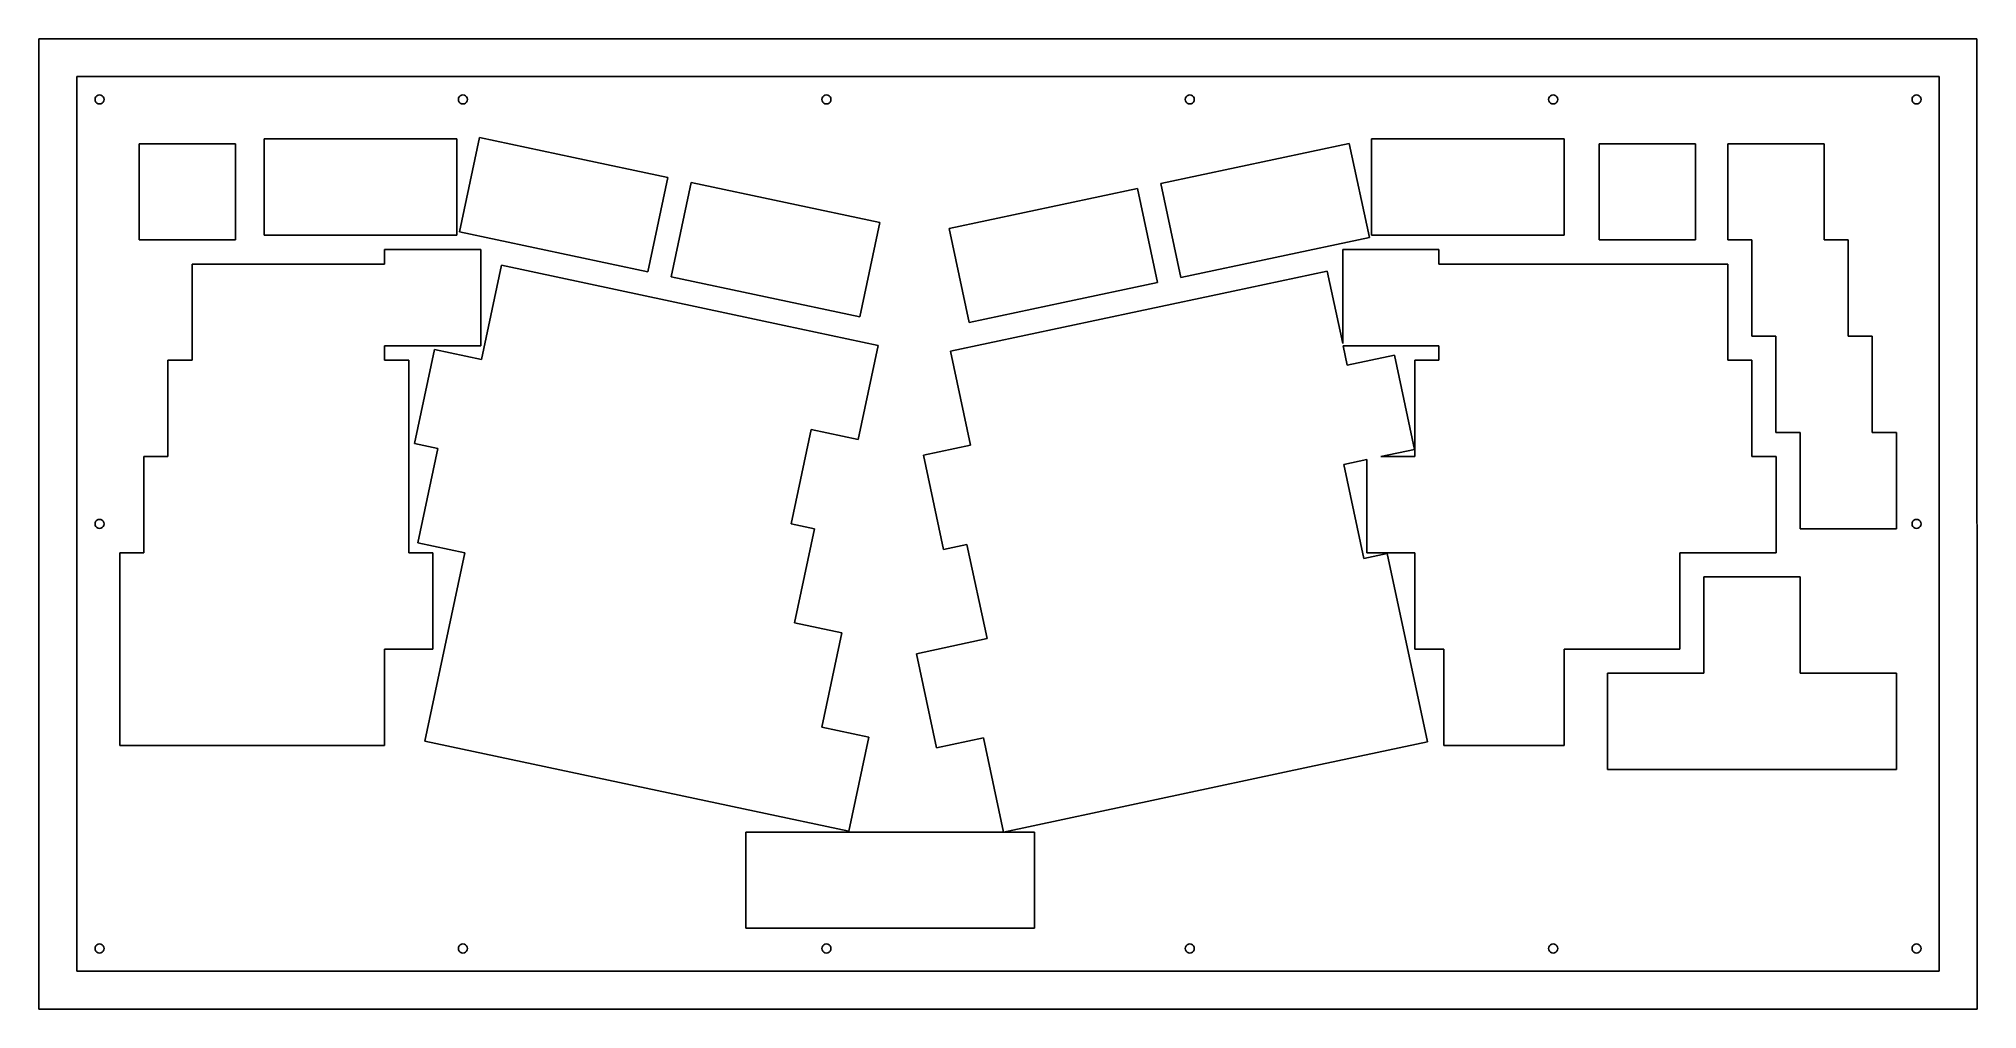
# Model space of a CAD drawing. Extents: x -8 to 376, y -8 to 184.
import ezdxf

# ---------------------------------------------------------------- set-up
doc = ezdxf.new("R2010")
doc.units = 0
doc.header["$MEASUREMENT"] = 0

msp = doc.modelspace()

# ---------------------------------------------------------------- linework, layer by layer
at = {"color": 0}
for p, q in [((-7.90493, -7.7268), (-7.93539, 184.294)), ((-7.93539, 184.294), (375.47371, 184.294)), ((375.47371, 184.294), (375.566, -7.74369)), ((-0.41014, -0.22715), (-0.40137, 176.794)), ((-0.40137, 176.794), (368.06326, 176.794)), ((368.06326, 176.794), (368.06601, -0.22085)), ((3.36517, 172.824), (3.23839, 172.573)), ((3.565, 173.024), (3.36517, 172.824)), ((3.81579, 173.15), (3.565, 173.024)), ((4.09416, 173.194), (3.81579, 173.15)), ((4.3725, 173.15), (4.09416, 173.194)), ((4.62333, 173.024), (4.3725, 173.15)), ((4.82314, 172.824), (4.62333, 173.024)), ((4.94993, 172.573), (4.82314, 172.824)), ((75.2602, 172.824), (75.1321, 172.573)), ((75.4599, 173.024), (75.2602, 172.824)), ((75.7107, 173.15), (75.4599, 173.024)), ((75.989, 173.194), (75.7107, 173.15)), ((76.2663, 173.15), (75.989, 173.194)), ((76.5168, 173.024), (76.2663, 173.15)), ((76.7168, 172.824), (76.5168, 173.024)), ((76.8449, 172.573), (76.7168, 172.824)), ((147.155, 172.824), (147.027, 172.573)), ((147.355, 173.024), (147.155, 172.824)), ((147.606, 173.15), (147.355, 173.024)), ((147.884, 173.194), (147.606, 173.15)), ((148.161, 173.15), (147.884, 173.194)), ((148.412, 173.024), (148.161, 173.15)), ((148.612, 172.824), (148.412, 173.024)), ((148.74, 172.573), (148.612, 172.824)), ((219.049, 172.824), (218.922, 172.573)), ((219.25, 173.024), (219.049, 172.824)), ((219.499, 173.15), (219.25, 173.024)), ((219.778, 173.194), (219.499, 173.15)), ((220.056, 173.15), (219.778, 173.194)), ((220.307, 173.024), (220.056, 173.15)), ((220.507, 172.824), (220.307, 173.024)), ((220.635, 172.573), (220.507, 172.824)), ((290.944, 172.824), (290.817, 172.573)), ((291.144, 173.024), (290.944, 172.824)), ((291.394, 173.15), (291.144, 173.024)), ((291.673, 173.194), (291.394, 173.15)), ((291.95, 173.15), (291.673, 173.194)), ((292.202, 173.024), (291.95, 173.15)), ((292.401, 172.824), (292.202, 173.024)), ((292.529, 172.573), (292.401, 172.824)), ((362.839, 172.824), (362.712, 172.573)), ((363.04, 173.024), (362.839, 172.824)), ((363.291, 173.15), (363.04, 173.024)), ((363.569, 173.194), (363.291, 173.15)), ((363.844, 173.15), (363.569, 173.194)), ((364.098, 173.024), (363.844, 173.15)), ((364.296, 172.824), (364.098, 173.024)), ((364.423, 172.573), (364.296, 172.824)), ((3.23839, 172.573), (3.19429, 172.295)), ((3.19429, 172.295), (3.23839, 172.016)), ((3.23839, 172.016), (3.36517, 171.766)), ((3.36517, 171.766), (3.565, 171.566)), ((3.565, 171.566), (3.81579, 171.439)), ((3.81579, 171.439), (4.09416, 171.395)), ((4.09416, 171.395), (4.3725, 171.439)), ((4.3725, 171.439), (4.62333, 171.566)), ((4.62333, 171.566), (4.82314, 171.766)), ((4.82314, 171.766), (4.94993, 172.016)), ((4.99403, 172.295), (4.94993, 172.573)), ((4.94993, 172.016), (4.99403, 172.295)), ((75.1321, 172.573), (75.088, 172.295)), ((75.088, 172.295), (75.1321, 172.016)), ((75.1321, 172.016), (75.2602, 171.766)), ((75.2602, 171.766), (75.4599, 171.566)), ((75.4599, 171.566), (75.7107, 171.439)), ((75.7107, 171.439), (75.989, 171.395)), ((75.989, 171.395), (76.2663, 171.439)), ((76.2663, 171.439), (76.5168, 171.566)), ((76.5168, 171.566), (76.7168, 171.766)), ((76.7168, 171.766), (76.8449, 172.016)), ((76.889, 172.295), (76.8449, 172.573)), ((76.8449, 172.016), (76.889, 172.295)), ((147.027, 172.573), (146.983, 172.295)), ((146.983, 172.295), (147.027, 172.016)), ((147.027, 172.016), (147.155, 171.766)), ((147.155, 171.766), (147.355, 171.566)), ((147.355, 171.566), (147.606, 171.439)), ((147.606, 171.439), (147.884, 171.395)), ((147.884, 171.395), (148.161, 171.439)), ((148.161, 171.439), (148.412, 171.566)), ((148.412, 171.566), (148.612, 171.766)), ((148.612, 171.766), (148.74, 172.016)), ((148.784, 172.295), (148.74, 172.573)), ((148.74, 172.016), (148.784, 172.295)), ((218.922, 172.573), (218.878, 172.295)), ((218.878, 172.295), (218.922, 172.016)), ((218.922, 172.016), (219.049, 171.766)), ((219.049, 171.766), (219.25, 171.566)), ((219.25, 171.566), (219.499, 171.439)), ((219.499, 171.439), (219.778, 171.395)), ((219.778, 171.395), (220.056, 171.439)), ((220.056, 171.439), (220.307, 171.566)), ((220.307, 171.566), (220.507, 171.766)), ((220.507, 171.766), (220.635, 172.016)), ((220.679, 172.295), (220.635, 172.573)), ((220.635, 172.016), (220.679, 172.295)), ((290.817, 172.573), (290.773, 172.295)), ((290.773, 172.295), (290.817, 172.016)), ((290.817, 172.016), (290.944, 171.766)), ((290.944, 171.766), (291.144, 171.566)), ((291.144, 171.566), (291.394, 171.439)), ((291.394, 171.439), (291.673, 171.395)), ((291.673, 171.395), (291.95, 171.439)), ((291.95, 171.439), (292.202, 171.566)), ((292.202, 171.566), (292.401, 171.766)), ((292.401, 171.766), (292.529, 172.016)), ((292.573, 172.295), (292.529, 172.573)), ((292.529, 172.016), (292.573, 172.295)), ((362.712, 172.573), (362.67, 172.295)), ((362.67, 172.295), (362.712, 172.016)), ((362.712, 172.016), (362.839, 171.766)), ((362.839, 171.766), (363.04, 171.566)), ((363.04, 171.566), (363.291, 171.439)), ((363.291, 171.439), (363.569, 171.395)), ((363.569, 171.395), (363.844, 171.439)), ((363.844, 171.439), (364.098, 171.566)), ((364.098, 171.566), (364.296, 171.766)), ((364.296, 171.766), (364.423, 172.016)), ((364.469, 172.295), (364.423, 172.573)), ((364.423, 172.016), (364.469, 172.295)), ((11.9035, 163.533), (30.9549, 163.533)), ((11.9035, 144.482), (11.9035, 163.533)), ((30.9549, 163.533), (30.9549, 144.482)), ((36.6681, 164.485), (74.7709, 164.485)), ((36.6681, 145.434), (36.6681, 164.485)), ((74.7709, 164.485), (74.7709, 145.434)), ((79.2399, 164.736), (75.2782, 146.101)), ((97.874, 160.776), (79.2399, 164.736)), ((251.343, 163.594), (214.073, 155.673)), ((255.304, 144.959), (251.343, 163.594)), ((255.743, 164.485), (293.846, 164.485)), ((255.743, 145.434), (255.743, 164.485)), ((293.846, 164.485), (293.846, 145.434)), ((300.797, 163.533), (319.848, 163.533)), ((300.797, 144.482), (300.797, 163.533)), ((319.848, 163.533), (319.848, 144.482)), ((326.227, 163.533), (326.227, 144.482)), ((345.28, 163.533), (326.227, 163.533)), ((345.28, 144.483), (345.28, 163.533)), ((116.509, 156.815), (97.874, 160.776)), ((112.547, 138.18), (116.509, 156.815)), ((121.165, 155.826), (117.205, 137.189)), ((158.434, 147.903), (121.165, 155.826)), ((209.416, 154.682), (172.146, 146.761)), ((213.377, 136.047), (209.416, 154.682)), ((214.073, 155.673), (218.033, 137.036)), ((75.2782, 146.101), (112.547, 138.18)), ((154.474, 129.267), (158.434, 147.903)), ((172.146, 146.761), (176.109, 128.126)), ((30.9549, 144.482), (11.9035, 144.482)), ((74.7709, 145.434), (36.6681, 145.434)), ((60.4795, 142.579), (60.4795, 139.721)), ((79.532, 142.579), (60.4795, 142.579)), ((79.532, 123.526), (79.532, 142.579)), ((218.033, 137.036), (255.304, 144.959)), ((250.028, 142.579), (250.028, 123.963)), ((269.08, 142.579), (250.028, 142.579)), ((293.846, 145.434), (255.743, 145.434)), ((269.08, 139.721), (269.08, 142.579)), ((319.848, 144.482), (300.797, 144.482)), ((326.227, 144.482), (330.991, 144.482)), ((330.991, 144.482), (330.991, 125.432)), ((350.042, 144.483), (345.28, 144.483)), ((350.042, 125.433), (350.042, 144.483)), ((60.4795, 139.721), (22.3807, 139.721)), ((22.3807, 139.721), (22.3807, 120.671)), ((83.6055, 139.464), (79.6452, 120.831)), ((139.507, 127.581), (83.6055, 139.464)), ((246.976, 138.322), (228.342, 134.36)), ((250.028, 123.963), (246.976, 138.322)), ((326.23, 139.721), (269.08, 139.721)), ((326.23, 120.671), (326.23, 139.721)), ((117.205, 137.189), (154.474, 129.267)), ((194.741, 132.085), (213.377, 136.047)), ((228.342, 134.361), (209.708, 130.4)), ((228.342, 134.36), (228.342, 134.361)), ((209.708, 130.401), (172.44, 122.479)), ((176.109, 128.126), (194.741, 132.086)), ((194.741, 132.086), (194.741, 132.085)), ((209.708, 130.4), (209.708, 130.401)), ((158.142, 123.621), (139.507, 127.583)), ((139.507, 127.583), (139.507, 127.581)), ((60.482, 120.671), (60.482, 123.526)), ((60.482, 123.526), (79.532, 123.526)), ((70.327, 122.811), (66.3663, 104.176)), ((79.6452, 120.831), (70.327, 122.811)), ((154.182, 104.986), (158.142, 123.621)), ((250.938, 119.688), (250.121, 123.526)), ((250.121, 123.526), (269.078, 123.526)), ((269.078, 123.526), (269.078, 120.671)), ((330.991, 125.432), (335.753, 125.432)), ((335.753, 125.432), (335.753, 106.382)), ((354.806, 125.433), (350.042, 125.433)), ((354.806, 106.383), (354.806, 125.433)), ((22.3807, 120.671), (17.6182, 120.671)), ((17.6182, 120.671), (17.6182, 101.621)), ((65.2459, 120.671), (60.482, 120.671)), ((65.2459, 82.5708), (65.2459, 120.671)), ((172.44, 122.479), (176.4, 103.845)), ((260.254, 121.668), (250.938, 119.688)), ((264.214, 103.032), (260.254, 121.668)), ((269.078, 120.671), (264.316, 120.671)), ((264.316, 120.671), (264.316, 101.621)), ((330.992, 120.671), (326.23, 120.671)), ((330.992, 101.621), (330.992, 120.671)), ((66.3663, 104.176), (71.0255, 103.185)), ((140.903, 88.3338), (144.865, 106.966)), ((144.865, 106.966), (154.182, 104.986)), ((176.4, 103.845), (167.083, 101.865)), ((335.753, 106.382), (340.516, 106.382)), ((340.516, 106.382), (340.516, 87.3319)), ((359.569, 106.383), (354.806, 106.383)), ((359.569, 87.3319), (359.569, 106.383)), ((17.6182, 101.621), (12.8557, 101.621)), ((12.8557, 101.621), (12.8557, 82.5708)), ((71.0255, 103.185), (67.0648, 84.551)), ((167.083, 101.865), (171.045, 83.228)), ((250.241, 100.062), (254.791, 101.03)), ((254.2, 81.431), (250.241, 100.062)), ((254.791, 101.03), (254.791, 82.568)), ((257.572, 101.621), (264.214, 103.032)), ((264.316, 101.621), (257.572, 101.621)), ((335.755, 101.621), (330.992, 101.621)), ((335.755, 82.568), (335.755, 101.621)), ((3.23839, 88.5624), (3.19429, 88.284)), ((3.19429, 88.284), (3.23839, 88.0071)), ((3.36517, 88.8132), (3.23839, 88.5624)), ((3.565, 89.0129), (3.36517, 88.8132)), ((3.81579, 89.1399), (3.565, 89.0129)), ((4.09416, 89.184), (3.81579, 89.1399)), ((4.3725, 89.1399), (4.09416, 89.184)), ((4.62333, 89.0129), (4.3725, 89.1399)), ((4.82314, 88.8132), (4.62333, 89.0129)), ((4.94993, 88.5624), (4.82314, 88.8132)), ((4.99403, 88.284), (4.94993, 88.5624)), ((4.94993, 88.0071), (4.99403, 88.284)), ((145.562, 87.3428), (140.903, 88.3338)), ((362.712, 88.5624), (362.67, 88.284)), ((362.67, 88.284), (362.712, 88.0071)), ((362.839, 88.8132), (362.712, 88.5624)), ((363.04, 89.0129), (362.839, 88.8132)), ((363.291, 89.1399), (363.04, 89.0129)), ((363.569, 89.184), (363.291, 89.1399)), ((363.844, 89.1399), (363.569, 89.184)), ((364.098, 89.0129), (363.844, 89.1399)), ((364.296, 88.8132), (364.098, 89.0129)), ((364.423, 88.5624), (364.296, 88.8132)), ((364.469, 88.284), (364.423, 88.5624)), ((364.423, 88.0071), (364.469, 88.284)), ((3.23839, 88.0071), (3.36517, 87.7549)), ((3.36517, 87.7549), (3.565, 87.5563)), ((3.565, 87.5563), (3.81579, 87.4282)), ((3.81579, 87.4282), (4.09416, 87.3841)), ((4.09416, 87.3841), (4.3725, 87.4282)), ((4.3725, 87.4282), (4.62333, 87.5563)), ((4.62333, 87.5563), (4.82314, 87.7549)), ((4.82314, 87.7549), (4.94993, 88.0071)), ((67.0648, 84.551), (76.382, 82.5722)), ((141.602, 68.7091), (145.562, 87.3428)), ((340.516, 87.3319), (359.569, 87.3319)), ((362.712, 88.0071), (362.839, 87.7549)), ((362.839, 87.7549), (363.04, 87.5563)), ((363.04, 87.5563), (363.291, 87.4282)), ((363.291, 87.4282), (363.569, 87.3841)), ((363.569, 87.3841), (363.844, 87.4282)), ((363.844, 87.4282), (364.098, 87.5563)), ((364.098, 87.5563), (364.296, 87.7549)), ((364.296, 87.7549), (364.423, 88.0071)), ((12.8557, 82.5708), (8.09322, 82.5708)), ((8.09322, 82.5708), (8.09322, 44.468)), ((70.007, 82.5708), (65.2459, 82.5708)), ((70.007, 63.518), (70.007, 82.5708)), ((76.382, 82.5722), (72.42, 63.9367)), ((171.045, 83.228), (175.703, 84.2186)), ((175.703, 84.2186), (179.663, 65.5863)), ((258.859, 82.4205), (254.2, 81.431)), ((254.791, 82.568), (264.316, 82.568)), ((266.78, 45.1513), (258.859, 82.4205)), ((264.316, 82.568), (264.316, 63.518)), ((316.705, 63.518), (316.705, 82.568)), ((316.705, 82.568), (335.755, 82.568)), ((321.466, 77.8083), (321.466, 58.7583)), ((340.517, 77.8083), (321.466, 77.8083)), ((340.517, 58.7583), (340.517, 77.8083)), ((150.919, 66.7286), (141.602, 68.7091)), ((146.958, 48.0949), (150.919, 66.7286)), ((179.663, 65.5863), (165.687, 62.6166)), ((60.482, 44.468), (60.482, 63.518)), ((60.482, 63.518), (70.007, 63.518)), ((72.4214, 63.9367), (68.4597, 45.303)), ((72.42, 63.9367), (72.4214, 63.9367)), ((165.687, 62.6166), (169.649, 43.9801)), ((264.316, 63.518), (270.031, 63.518)), ((270.031, 63.518), (270.031, 44.468)), ((293.846, 44.468), (293.846, 63.518)), ((293.846, 63.518), (316.705, 63.518)), ((321.466, 58.7583), (302.416, 58.7583)), ((302.416, 58.7583), (302.416, 39.7069)), ((359.569, 58.7583), (340.517, 58.7583)), ((359.569, 39.7069), (359.569, 58.7583)), ((156.275, 46.1162), (146.958, 48.0949)), ((152.313, 27.4808), (156.275, 46.1162)), ((8.09322, 44.468), (60.482, 44.468)), ((68.4597, 45.303), (133.679, 31.4399)), ((169.649, 43.9801), (178.966, 45.9617)), ((178.966, 45.9617), (182.926, 27.3279)), ((243.487, 40.1987), (266.78, 45.1513)), ((270.031, 44.468), (293.846, 44.468)), ((182.926, 27.3279), (243.487, 40.2001)), ((243.487, 40.2001), (243.487, 40.1987)), ((302.416, 39.7069), (359.569, 39.7069)), ((133.679, 31.4399), (133.679, 31.4413)), ((133.679, 31.4413), (152.313, 27.4808)), ((131.917, 27.3251), (189.071, 27.3251)), ((131.917, 8.27373), (131.917, 27.3251)), ((189.071, 27.3251), (189.071, 8.27373)), ((189.071, 8.27373), (131.917, 8.27373)), ((3.23839, 4.55306), (3.19429, 4.2733)), ((3.19429, 4.2733), (3.23839, 3.99493)), ((3.36517, 4.80385), (3.23839, 4.55306)), ((3.23839, 3.99493), (3.36517, 3.74414)), ((3.565, 5.00228), (3.36517, 4.80385)), ((3.81579, 5.12907), (3.565, 5.00228)), ((4.09416, 5.17317), (3.81579, 5.12907)), ((4.3725, 5.12907), (4.09416, 5.17317)), ((4.62333, 5.00228), (4.3725, 5.12907)), ((4.82314, 4.80385), (4.62333, 5.00228)), ((4.94993, 4.55306), (4.82314, 4.80385)), ((4.82314, 3.74414), (4.94993, 3.99493)), ((4.99403, 4.2733), (4.94993, 4.55306)), ((4.94993, 3.99493), (4.99403, 4.2733)), ((75.1321, 4.55306), (75.088, 4.2733)), ((75.088, 4.2733), (75.1321, 3.99493)), ((75.2602, 4.80385), (75.1321, 4.55306)), ((75.1321, 3.99493), (75.2602, 3.74414)), ((75.4599, 5.00228), (75.2602, 4.80385)), ((75.7107, 5.12907), (75.4599, 5.00228)), ((75.989, 5.17317), (75.7107, 5.12907)), ((76.2663, 5.12907), (75.989, 5.17317)), ((76.5168, 5.00228), (76.2663, 5.12907)), ((76.7168, 4.80385), (76.5168, 5.00228)), ((76.8449, 4.55306), (76.7168, 4.80385)), ((76.7168, 3.74414), (76.8449, 3.99493)), ((76.889, 4.2733), (76.8449, 4.55306)), ((76.8449, 3.99493), (76.889, 4.2733)), ((147.027, 4.55306), (146.983, 4.2733)), ((146.983, 4.2733), (147.027, 3.99493)), ((147.155, 4.80385), (147.027, 4.55306)), ((147.027, 3.99493), (147.155, 3.74414)), ((147.355, 5.00228), (147.155, 4.80385)), ((147.606, 5.12907), (147.355, 5.00228)), ((147.884, 5.17317), (147.606, 5.12907)), ((148.161, 5.12907), (147.884, 5.17317)), ((148.412, 5.00228), (148.161, 5.12907)), ((148.612, 4.80385), (148.412, 5.00228)), ((148.74, 4.55306), (148.612, 4.80385)), ((148.612, 3.74414), (148.74, 3.99493)), ((148.784, 4.2733), (148.74, 4.55306)), ((148.74, 3.99493), (148.784, 4.2733)), ((218.922, 4.55306), (218.878, 4.2733)), ((218.878, 4.2733), (218.922, 3.99493)), ((219.049, 4.80385), (218.922, 4.55306)), ((218.922, 3.99493), (219.049, 3.74414)), ((219.25, 5.00228), (219.049, 4.80385)), ((219.499, 5.12907), (219.25, 5.00228)), ((219.778, 5.17317), (219.499, 5.12907)), ((220.056, 5.12907), (219.778, 5.17317)), ((220.307, 5.00228), (220.056, 5.12907)), ((220.507, 4.80385), (220.307, 5.00228)), ((220.635, 4.55306), (220.507, 4.80385)), ((220.507, 3.74414), (220.635, 3.99493)), ((220.679, 4.2733), (220.635, 4.55306)), ((220.635, 3.99493), (220.679, 4.2733)), ((290.817, 4.55306), (290.773, 4.2733)), ((290.773, 4.2733), (290.817, 3.99493)), ((290.944, 4.80385), (290.817, 4.55306)), ((290.817, 3.99493), (290.944, 3.74414)), ((291.144, 5.00228), (290.944, 4.80385)), ((291.394, 5.12907), (291.144, 5.00228)), ((291.673, 5.17317), (291.394, 5.12907)), ((291.95, 5.12907), (291.673, 5.17317)), ((292.202, 5.00228), (291.95, 5.12907)), ((292.401, 4.80385), (292.202, 5.00228)), ((292.529, 4.55306), (292.401, 4.80385)), ((292.401, 3.74414), (292.529, 3.99493)), ((292.573, 4.2733), (292.529, 4.55306)), ((292.529, 3.99493), (292.573, 4.2733)), ((362.712, 4.55306), (362.67, 4.2733)), ((362.67, 4.2733), (362.712, 3.99493)), ((362.839, 4.80385), (362.712, 4.55306)), ((362.712, 3.99493), (362.839, 3.74414)), ((363.04, 5.00228), (362.839, 4.80385)), ((363.291, 5.12907), (363.04, 5.00228)), ((363.569, 5.17317), (363.291, 5.12907)), ((363.844, 5.12907), (363.569, 5.17317)), ((364.098, 5.00228), (363.844, 5.12907)), ((364.296, 4.80385), (364.098, 5.00228)), ((364.423, 4.55306), (364.296, 4.80385)), ((364.296, 3.74414), (364.423, 3.99493)), ((364.469, 4.2733), (364.423, 4.55306)), ((364.423, 3.99493), (364.469, 4.2733)), ((3.36517, 3.74414), (3.565, 3.5457)), ((3.565, 3.5457), (3.81579, 3.41891)), ((3.81579, 3.41891), (4.09416, 3.37344)), ((4.09416, 3.37344), (4.3725, 3.41891)), ((4.3725, 3.41891), (4.62333, 3.5457)), ((4.62333, 3.5457), (4.82314, 3.74414)), ((75.2602, 3.74414), (75.4599, 3.5457)), ((75.4599, 3.5457), (75.7107, 3.41891)), ((75.7107, 3.41891), (75.989, 3.37344)), ((75.989, 3.37344), (76.2663, 3.41891)), ((76.2663, 3.41891), (76.5168, 3.5457)), ((76.5168, 3.5457), (76.7168, 3.74414)), ((147.155, 3.74414), (147.355, 3.5457)), ((147.355, 3.5457), (147.606, 3.41891)), ((147.606, 3.41891), (147.884, 3.37344)), ((147.884, 3.37344), (148.161, 3.41891)), ((148.161, 3.41891), (148.412, 3.5457)), ((148.412, 3.5457), (148.612, 3.74414)), ((219.049, 3.74414), (219.25, 3.5457)), ((219.25, 3.5457), (219.499, 3.41891)), ((219.499, 3.41891), (219.778, 3.37344)), ((219.778, 3.37344), (220.056, 3.41891)), ((220.056, 3.41891), (220.307, 3.5457)), ((220.307, 3.5457), (220.507, 3.74414)), ((290.944, 3.74414), (291.144, 3.5457)), ((291.144, 3.5457), (291.394, 3.41891)), ((291.394, 3.41891), (291.673, 3.37344)), ((291.673, 3.37344), (291.95, 3.41891)), ((291.95, 3.41891), (292.202, 3.5457)), ((292.202, 3.5457), (292.401, 3.74414)), ((362.839, 3.74414), (363.04, 3.5457)), ((363.04, 3.5457), (363.291, 3.41891)), ((363.291, 3.41891), (363.569, 3.37344)), ((363.569, 3.37344), (363.844, 3.41891)), ((363.844, 3.41891), (364.098, 3.5457)), ((364.098, 3.5457), (364.296, 3.74414)), ((368.06601, -0.22085), (-0.41014, -0.22715)), ((375.566, -7.74369), (-7.90493, -7.7268))]:
    msp.add_line(p, q, dxfattribs=at)

doc.saveas('drawing.dxf')
